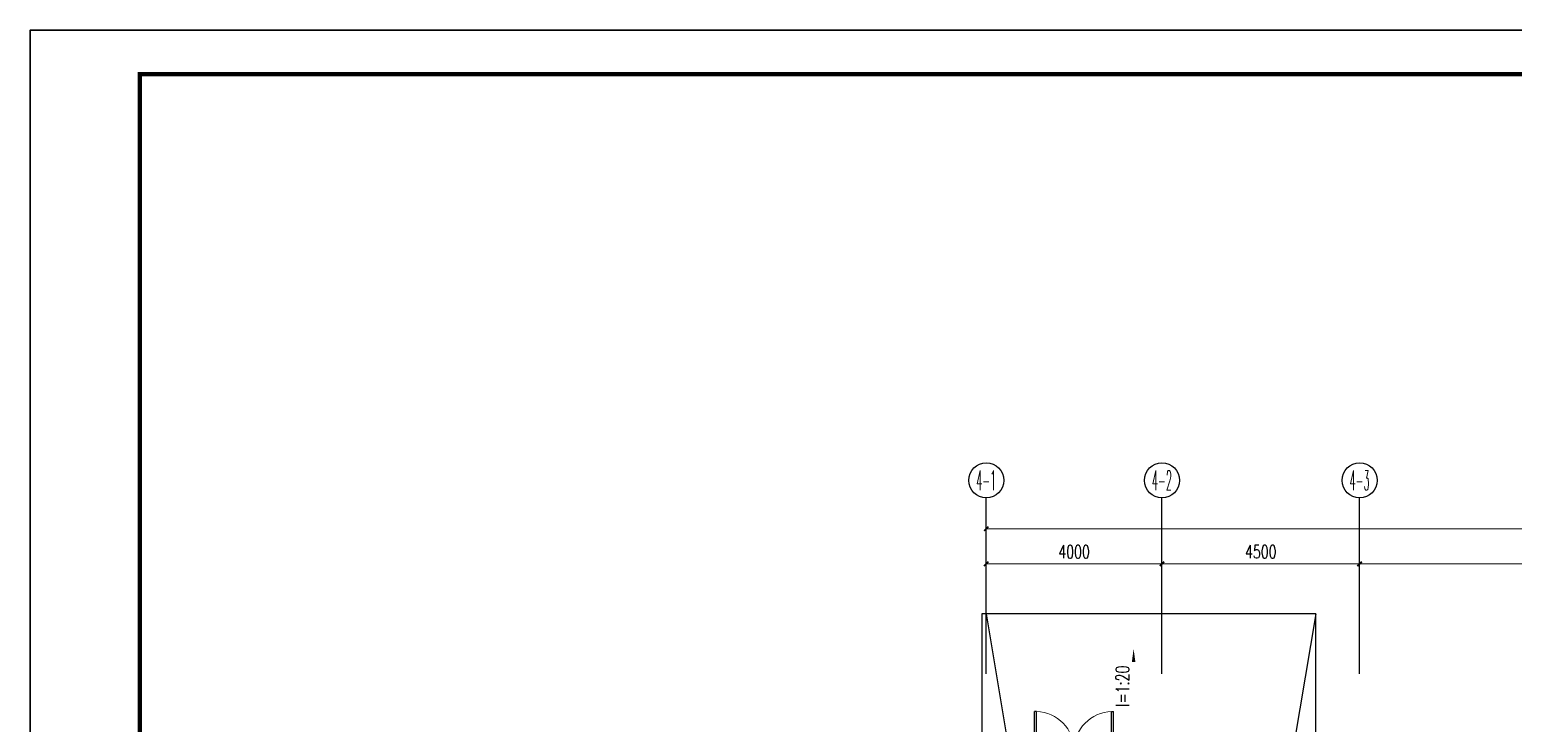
# Model space of a CAD drawing. Extents: x -124594 to 516503, y -3148 to 203159.
# Drawn here: x -2720 to 31058, y 43348 to 59137 of the extents above; entities that cross this region are included whole.
import ezdxf
from ezdxf.enums import TextEntityAlignment as Align

# ---------------------------------------------------------------- set-up
doc = ezdxf.new("R2010")
doc.units = 0
doc.header["$LTSCALE"] = 1000
doc.header["$MEASUREMENT"] = 0
for name, color, linetype in [('AXIS', 3, 'Continuous'), ('AXIS_TEXT', 7, 'Continuous'), ('DIM_SYMB', 3, 'Continuous'), ('J-DOOR-门', 8, 'Continuous'), ('J-STAIR-楼梯', 142, 'Continuous'), ('PUB_TITLE', 4, 'Continuous'), ('WINDOW_TEXT', 7, 'Continuous'), ('打印框线', 7, 'Continuous'), ('标准打印框线2025-06-19-05-44', 7, 'Continuous')]:
    doc.layers.add(name, color=color, linetype=linetype)
doc.layers.add('建筑底图', color=8, linetype='Continuous', lineweight=5)
doc.styles.add('_TCH_AXIS', font='COMPLEX', dxfattribs={"bigfont": 'GBCBIG'})
doc.styles.add('_TCH_DIM', font='SIMPLEX', dxfattribs={"bigfont": 'GBCBIG'})
doc.styles.add('_TCH_DIM_T3', font='SIMPLEX', dxfattribs={"width": 0.705882, "bigfont": 'GBCBIG'})
doc.styles.add('_TCH_WINDOW', font='SIMPLEX', dxfattribs={"height": 3.5, "bigfont": 'GBCBIG'})
doc.styles.add('COMPLEX', font='COMPLEX')
doc.dimstyles.new('_TCH_ARCH&&100', dxfattribs={"dimtxt": 297.5, "dimasz": 100, "dimexe": 250, "dimexo": 300, "dimgap": 126.25, "dimtad": 1, "dimdec": 0, "dimzin": 0, "dimdsep": 46, "dimtxsty": '_TCH_DIM_T3', "dimblk": 'ARCHTICK', "dimcen": 0.09, "dimclrt": 7, "dimazin": 2, "dimtfac": 1, "dimtdec": 0, "dimtix": 1, "dimtmove": 2, "dimatfit": 3, "dimfxl": 1, "dimtolj": 1, "dimtzin": 0, "dimarcsym": 0})

# ---------------------------------------------------------------- blocks, each defined once
blk = doc.blocks.new('_AXISO')
blk.add_circle((0, 0), 0.5)
at = {"layer": 'AXIS_TEXT', "style": 'COMPLEX', "width": 1.041667}
blk.add_attdef('A', text='', height=0.56, dxfattribs=at).set_placement((-0.25, -0.28), (0.25, -0.28), align=Align.FIT)
blk = doc.blocks.new('_ArchTick')
at = {"color": 0, "linetype": 'ByBlock', "const_width": 0.4}
blk.add_lwpolyline([(-0.5, -0.5), (0.5, 0.5)], dxfattribs=at)
blk = doc.blocks.new('*D129')
at = {"layer": 'AXIS', "color": 0, "lineweight": -2, "transparency": 16777216}
for p, q in [((19058, 121430), (19058, 124680)), ((65558, 121430), (65558, 124680)), ((19058, 124430), (65558, 124430))]:
    blk.add_line(p, q, dxfattribs=at)
at = {"layer": 'Defpoints', "color": 0, "transparency": 16777216}
for p in [(65558, 124430), (19058, 121130), (65558, 121130)]:
    blk.add_point(p, dxfattribs=at)
at = {"layer": 'AXIS', "color": 0, "lineweight": -2, "transparency": 16777216, "xscale": 100, "yscale": 100, "zscale": 100, "rotation": 180}
blk.add_blockref('_ArchTick', (19058, 124430), dxfattribs=at)
at = {"layer": 'AXIS', "color": 0, "lineweight": -2, "transparency": 16777216, "xscale": 100, "yscale": 100, "zscale": 100}
blk.add_blockref('_ArchTick', (65558, 124430), dxfattribs=at)
at = {"layer": 'AXIS', "color": 7, "transparency": 16777216, "insert": (42308, 124705), "char_height": 297.5, "attachment_point": 5, "style": '_TCH_DIM_T3'}
blk.add_mtext('\\A1;46500', dxfattribs=at)
blk = doc.blocks.new('*D134')
at = {"layer": 'AXIS', "color": 0, "lineweight": -2, "transparency": 16777216}
for p, q in [((27558, 121430), (27558, 123880)), ((27558, 123630), (36058, 123630)), ((36058, 121430), (36058, 123880))]:
    blk.add_line(p, q, dxfattribs=at)
at = {"layer": 'Defpoints', "color": 0, "transparency": 16777216}
for p in [(36058, 123630), (27558, 121130), (36058, 121130)]:
    blk.add_point(p, dxfattribs=at)
at = {"layer": 'AXIS', "color": 0, "lineweight": -2, "transparency": 16777216, "xscale": 100, "yscale": 100, "zscale": 100, "rotation": 180}
blk.add_blockref('_ArchTick', (27558, 123630), dxfattribs=at)
at = {"layer": 'AXIS', "color": 0, "lineweight": -2, "transparency": 16777216, "xscale": 100, "yscale": 100, "zscale": 100}
blk.add_blockref('_ArchTick', (36058, 123630), dxfattribs=at)
at = {"layer": 'AXIS', "color": 7, "transparency": 16777216, "insert": (31808, 123905), "char_height": 297.5, "attachment_point": 5, "style": '_TCH_DIM_T3'}
blk.add_mtext('\\A1;8500', dxfattribs=at)
blk = doc.blocks.new('*D135')
at = {"layer": 'AXIS', "color": 0, "lineweight": -2, "transparency": 16777216}
for p, q in [((23058, 121430), (23058, 123880)), ((23058, 123630), (27558, 123630)), ((27558, 121430), (27558, 123880))]:
    blk.add_line(p, q, dxfattribs=at)
at = {"layer": 'Defpoints', "color": 0, "transparency": 16777216}
for p in [(27558, 123630), (23058, 121130), (27558, 121130)]:
    blk.add_point(p, dxfattribs=at)
at = {"layer": 'AXIS', "color": 0, "lineweight": -2, "transparency": 16777216, "xscale": 100, "yscale": 100, "zscale": 100, "rotation": 180}
blk.add_blockref('_ArchTick', (23058, 123630), dxfattribs=at)
at = {"layer": 'AXIS', "color": 0, "lineweight": -2, "transparency": 16777216, "xscale": 100, "yscale": 100, "zscale": 100}
blk.add_blockref('_ArchTick', (27558, 123630), dxfattribs=at)
at = {"layer": 'AXIS', "color": 7, "transparency": 16777216, "insert": (25308, 123905), "char_height": 297.5, "attachment_point": 5, "style": '_TCH_DIM_T3'}
blk.add_mtext('\\A1;4500', dxfattribs=at)
blk = doc.blocks.new('*D136')
at = {"layer": 'AXIS', "color": 0, "lineweight": -2, "transparency": 16777216}
for p, q in [((19058, 121430), (19058, 123880)), ((19058, 123630), (23058, 123630)), ((23058, 121430), (23058, 123880))]:
    blk.add_line(p, q, dxfattribs=at)
at = {"layer": 'Defpoints', "color": 0, "transparency": 16777216}
for p in [(23058, 123630), (19058, 121130), (23058, 121130)]:
    blk.add_point(p, dxfattribs=at)
at = {"layer": 'AXIS', "color": 0, "lineweight": -2, "transparency": 16777216, "xscale": 100, "yscale": 100, "zscale": 100, "rotation": 180}
blk.add_blockref('_ArchTick', (19058, 123630), dxfattribs=at)
at = {"layer": 'AXIS', "color": 0, "lineweight": -2, "transparency": 16777216, "xscale": 100, "yscale": 100, "zscale": 100}
blk.add_blockref('_ArchTick', (23058, 123630), dxfattribs=at)
at = {"layer": 'AXIS', "color": 7, "transparency": 16777216, "insert": (21058, 123905), "char_height": 297.5, "attachment_point": 5, "style": '_TCH_DIM_T3'}
blk.add_mtext('\\A1;4000', dxfattribs=at)
blk = doc.blocks.new('$DorLib2D$00000002')
for p, q in [((-0.5, 0), (-0.5, 0.4875)), ((-0.475, 0.4875), (-0.5, 0.4875)), ((-0.475, 0), (-0.475, 0.4875)), ((0.475, 0), (0.475, 0.4875)), ((0.475, 0.4875), (0.5, 0.4875)), ((0.5, 0), (0.5, 0.4875)), ((-0.5, 0), (-0.475, 0)), ((0.5, 0), (0.475, 0))]:
    blk.add_line(p, q)
at = {"lineweight": 13}
for centre, start, end in [((-0.4875, 0), 0, 88.53072), ((0.4875, 0), 91.46928, 180)]:
    blk.add_arc(centre, 0.4875, start, end, dxfattribs=at)
blk = doc.blocks.new('DFDFFSDVG')
at = {"layer": 'AXIS', "color": 8}
for p, q in [((19058.3, 121129.9), (19058.3, 125129.9)), ((23058.3, 121129.9), (23058.3, 125129.9)), ((27558.3, 121129.9), (27558.3, 125129.9))]:
    blk.add_line(p, q, dxfattribs=at)
at = {"layer": 'DIM_SYMB', "color": 8}
blk.add_lwpolyline([(22413.5, 120050.2, 0, 0, 0), (22413.5, 121697.6, 0, 80, 0), (22413.5, 121397.6, 0, 0, 0)], format="xyseb", dxfattribs=at)
at = {"layer": 'J-STAIR-楼梯', "color": 8}
for points in [[(26558.3, 118890.8), (26558.3, 122490.8), (19058.3, 122490.8), (18958.3, 122490.8), (18958.3, 119490.8)], [(19058.3, 122490.8), (19558.3, 119490.8)], [(26558.3, 122490.8), (25958.3, 118890.8)]]:
    blk.add_lwpolyline(points, dxfattribs=at)
at = {"layer": 'AXIS', "color": 8}
ref = blk.add_blockref('_AXISO', (19058.3, 125529.9), dxfattribs=dict(at, xscale=800, yscale=800, zscale=800))
ref.add_attrib('A', '4-1', dxfattribs={"layer": 'AXIS_TEXT', "color": 8, "height": 452.55, "style": '_TCH_AXIS', "width": 0.375}).set_placement((18832.1, 125303.6), (19284.6, 125303.6), align=Align.FIT)
ref = blk.add_blockref('_AXISO', (23058.3, 125529.9), dxfattribs=dict(at, xscale=800, yscale=800, zscale=800))
ref.add_attrib('A', '4-2', dxfattribs={"layer": 'AXIS_TEXT', "color": 8, "height": 452.55, "style": '_TCH_AXIS', "width": 0.344262}).set_placement((22832.1, 125303.6), (23284.6, 125303.6), align=Align.FIT)
ref = blk.add_blockref('_AXISO', (27558.3, 125529.9), dxfattribs=dict(at, xscale=800, yscale=800, zscale=800))
ref.add_attrib('A', '4-3', dxfattribs={"layer": 'AXIS_TEXT', "color": 8, "height": 452.55, "style": '_TCH_AXIS', "width": 0.344262}).set_placement((27332.1, 125303.6), (27784.6, 125303.6), align=Align.FIT)
at = {"layer": 'J-DOOR-门', "color": 8}
ref = blk.add_blockref('$DorLib2D$00000002', (21058.3, 119390.8), dxfattribs=dict(at, xscale=-1800, yscale=-1800, zscale=200, rotation=180))
ref.add_attrib('A', 'M1824', (20583.3, 118867), dxfattribs={"layer": 'WINDOW_TEXT', "color": 8, "height": 297.5, "style": '_TCH_WINDOW', "width": 0.705882})
at = {"layer": 'DIM_SYMB', "color": 7, "style": '_TCH_DIM', "width": 0.705882}
blk.add_text('I=1:20', height=297.5, rotation=90, dxfattribs=at).set_placement((22308.5, 120378.9))
at = {"layer": 'AXIS', "color": 8}
for p1, p2, distance, picture, middle in [((19058.3, 121129.9), (65558.3, 121129.9), 3300, '*D129', (42308.3, 124704.9)), ((19058.3, 121129.9), (23058.3, 121129.9), 2500, '*D136', (21058.3, 123904.9)), ((23058.3, 121129.9), (27558.3, 121129.9), 2500, '*D135', (25308.3, 123904.9)), ((27558.3, 121129.9), (36058.3, 121129.9), 2500, '*D134', (31808.3, 123904.9))]:
    dim = blk.add_aligned_dim(p1=p1, p2=p2, distance=distance, dimstyle='_TCH_ARCH&&100', dxfattribs=at)
    dim.commit()
    dim.dimension.update_dxf_attribs({"geometry": picture, "text_midpoint": middle})

msp = doc.modelspace()

# ---------------------------------------------------------------- linework, layer by layer
at = {"layer": 'PUB_TITLE'}
msp.add_lwpolyline([(-2710, -273), (81390, -273), (81390, 59127), (-2710, 59127)], close=True, dxfattribs=at)
at = {"layer": 'PUB_TITLE', "const_width": 100}
msp.add_lwpolyline([(-210, 727), (80390, 727), (80390, 58127), (-210, 58127)], close=True, dxfattribs=at)
at = {"layer": '打印框线'}
msp.add_lwpolyline([(-2710, -273), (-2710, 59127), (81390, 59127), (81390, -273)], close=True, dxfattribs=at)
at = {"layer": '标准打印框线2025-06-19-05-44', "const_width": 20}
msp.add_lwpolyline([(-2710, -273), (81390, -273), (81390, 59127), (-2710, 59127)], close=True, dxfattribs=at)

# ---------------------------------------------------------------- block references
at = {"layer": '建筑底图'}
msp.add_blockref('DFDFFSDVG', (0, -76652), dxfattribs=at)

doc.saveas('drawing.dxf')
